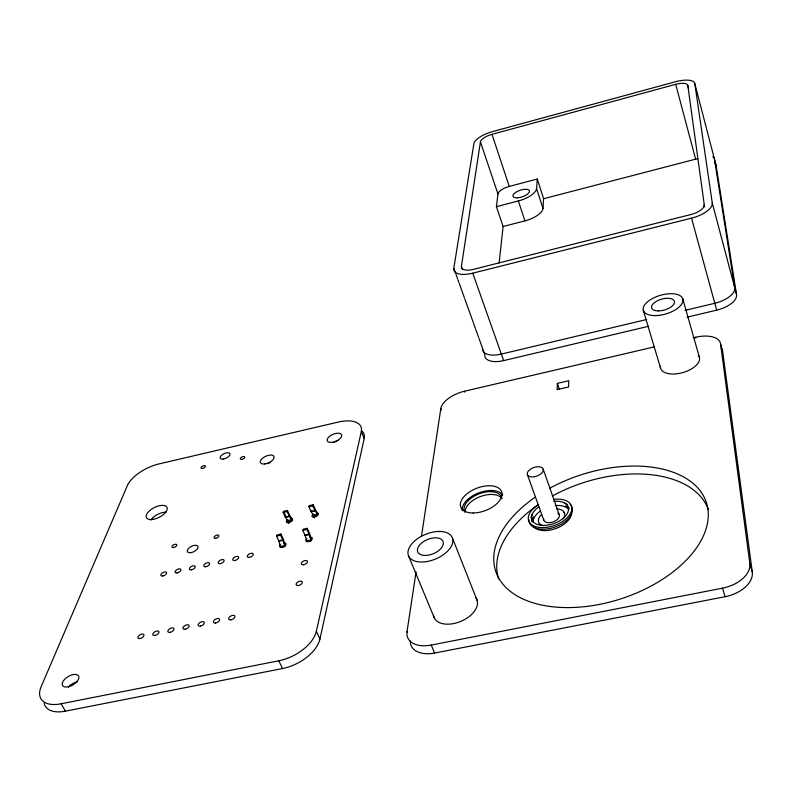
<?xml version="1.0" encoding="UTF-8"?>
<svg xmlns="http://www.w3.org/2000/svg" width="792" height="792" viewBox="0 0 792 792"><rect width="100%" height="100%" fill="white"/><g stroke="black" fill="none" stroke-linecap="round" stroke-linejoin="round"><path stroke-width="1.19" d="M557.38 383.377L557.142 389.624L568.597 386.981L568.765 380.744L557.38 383.377L559.469 389.575M503.108 226.502L524.928 220.879A18.147 7.366 -18.6 0 0 542.975 208.425L543.589 198.723L537.273 179.032L509.246 186.417A11.326 4.435 -18.8 0 0 497.95 194.01L496.416 206.672L503.108 226.502L499.108 262.964M542.975 208.425L536.58 188.555L537.273 179.032M407.464 632.462L407.038 631.471L416.087 571.814M421.493 536.105L440.817 408.662A23.186 11.484 -20.4 0 1 464.389 391.258L654.341 346.886M462.518 269.438L461.419 266.36L480.437 141.827A11.524 4.168 -19 0 1 492.01 134.333L675.695 84.338A12.029 4.336 -16.5 0 1 687.822 85.516L688.575 88.417M455.647 273.418L453.806 268.29L473.893 143.609A18.434 6.663 -19 0 1 492.377 131.65L675.388 81.764A19.246 6.94 -16.5 0 1 694.802 83.625L716.057 165.261L736.55 294.604A21.839 10.385 -15.1 0 1 716.681 310.157L687.02 317.176M44.114 703.227A34.393 17.929 -31.2 0 0 65.419 711.157L282.526 668.547A34.571 19.78 -27.1 0 0 319.938 639.025L364.201 438.58A28.74 14.068 -23.2 0 0 361.528 430.709M319.938 639.025L316.345 631.274L361.3 431.571A28.809 13.989 -23.1 0 0 338.352 422.057L158.964 463.924A28.393 12.999 -26.4 0 0 127.344 485.635L41.174 686.605A34.492 17.83 -31.1 0 0 61.142 703.781L65.419 711.157M306.94 529.482L307.237 528.333L303.128 529.224L302.841 530.373L304.96 535.075A1.841 0.604 78.4 0 1 305.128 535.531L306.811 540.827A1.832 0.604 78.4 0 0 307.177 541.639L311.276 540.758A1.841 0.604 78.4 0 1 310.91 539.936L309.227 534.64A1.841 0.604 78.3 0 0 309.058 534.184L306.94 529.482L302.841 530.373M313.652 515.82L317.661 514.939A1.792 0.574 78.1 0 0 317.305 514.137L315.186 510.87A1.802 0.574 78 0 1 314.998 510.513L312.939 505.86L313.216 504.761L309.197 505.652L308.91 506.751L310.979 511.394A1.792 0.584 78 0 0 311.167 511.751L313.295 515.018A1.792 0.584 78.1 0 1 313.652 515.82L314.305 517.899M280.635 535.204L280.952 534.056L276.883 534.937L276.566 536.085L278.725 540.758A1.832 0.634 78.5 0 1 278.893 541.213L280.586 546.48A1.832 0.634 78.5 0 0 280.962 547.292L285.021 546.411A1.832 0.624 78.5 0 1 284.655 545.609L282.962 540.332A1.832 0.634 78.4 0 0 282.793 539.877L280.635 535.204L276.566 536.085M288.001 521.453L291.971 520.582A1.792 0.604 78.2 0 0 291.614 519.78L289.436 516.533A1.792 0.604 78.1 0 1 289.248 516.176L287.149 511.563L287.456 510.464L283.467 511.345L283.16 512.444L285.259 517.057A1.792 0.604 78.1 0 0 285.457 517.414L287.635 520.651A1.792 0.604 78.2 0 1 288.001 521.453L288.654 523.512M496.416 206.672L518.354 200.95A18.265 7.207 -18.7 0 0 536.58 188.555M543.589 198.723L695.633 159.162A11.741 4.722 -15.9 0 1 697.702 158.707M453.806 268.29A21.473 9.108 -19.5 0 0 472.765 273.181L691.535 218.147A22.532 9.573 -15.9 0 0 712.255 202.891L694.802 83.625M646.609 319.513L501.346 354.083A20.879 9.841 -19.4 0 1 482.496 348.183M685.08 310.355L714.8 303.277A21.889 10.326 -15.2 0 0 734.738 287.743L714.463 159.133A18.78 7.554 -15.9 0 0 712.75 156.707M484.387 353.43L484.823 354.648A20.83 9.89 -19.3 0 0 503.653 360.617L648.628 326.274M693.218 337.808L695.515 337.263A24.344 12.177 -15.4 0 1 720.552 343.827L722.621 351.331L752.291 572.052A29.779 18.592 -14.3 0 1 725.086 596.703L434.61 653.053A28.284 17.177 -23.5 0 1 410.276 641.015M283.16 512.444L287.149 511.563M308.91 506.751L312.939 505.86M285.259 517.057L289.248 516.176M310.979 511.394L314.998 510.513M285.457 517.414L289.436 516.533M311.167 511.751L315.186 510.87M287.635 520.651L291.614 519.78M313.295 515.018L317.305 514.137M278.725 540.758L282.793 539.877M304.96 535.075L309.058 534.184M278.893 541.213L282.962 540.332M305.128 535.531L309.227 534.64M280.586 546.48L284.655 545.609M306.811 540.827L310.91 539.936M61.142 703.781L278.774 660.785A34.67 19.681 -27 0 0 316.345 631.274M407.038 631.471A28.373 17.097 -23.5 0 0 431.244 645.064L722.522 588.159A29.868 18.513 -14.4 0 0 749.846 563.528L720.552 343.827M278.774 660.785L282.526 668.547M280.952 534.056L283.1 538.728A1.832 0.634 78.4 0 1 283.279 539.184L284.962 544.451A1.832 0.624 78.5 0 0 285.338 545.262M283.467 511.345L285.565 515.958M287.456 510.464L289.545 515.077A1.792 0.604 78.1 0 0 289.743 515.434L291.911 518.671A1.792 0.604 78.2 0 1 292.268 519.473M307.237 528.333L309.345 533.036A1.841 0.604 78.3 0 1 309.523 533.491L311.197 538.788A1.832 0.594 78.4 0 0 311.563 539.599M313.216 504.761L315.275 509.404A1.792 0.574 78 0 0 315.463 509.761L317.572 513.028A1.792 0.574 78.1 0 1 317.929 513.84M431.244 645.064L434.61 653.053M408.721 556.311L434.363 617.998M361.3 431.571L364.201 438.58M452.47 538.114A23.701 13.325 -22.5 0 1 423.126 561.983A23.701 13.325 -22.5 0 1 415.612 540.134A23.701 13.325 -22.5 0 1 452.47 538.114L477.041 600.138M440.817 408.662L441.322 409.979M464.389 391.258L464.716 392.139M456.014 274.438L457.479 278.517M457.845 279.536L458.944 282.595M459.31 283.605L464.389 297.762M464.755 298.772L473.349 322.7M473.705 323.69L475.477 328.621M475.824 329.601L478.645 337.451M479.002 338.432L482.793 348.995M483.08 349.797L483.516 351.014M483.665 351.42L484.239 353.034M527.323 474.418L543.708 520.027M543.203 469.22A8.356 4.544 -19.3 0 1 532.372 476.942A8.356 4.544 -19.3 0 1 530.224 469.349A8.356 4.544 -19.3 0 1 543.203 469.22L559.34 514.948M472.765 273.181L503.653 360.617M480.437 141.827L497.95 194.01M492.01 134.333L509.246 186.417M518.354 200.95L524.928 220.879M643.302 310.315L660.607 368.24M722.522 588.159L725.086 596.703M749.846 563.528L752.291 572.052M695.515 337.263L695.772 338.194M682.763 298.782L699.336 357.152M691.535 218.147L716.681 310.157M675.695 84.338L695.633 159.162M687.822 85.516L704.563 206.93M712.255 202.891L736.55 294.604M533.135 522.393A19.176 10.949 -19.2 0 1 540.332 511.107M555.271 505.613A19.176 10.949 -19.2 0 1 568.824 509.652M553.766 501.356A19.206 10.92 -19.2 0 1 566.765 514.364A19.206 10.92 -19.2 0 1 538.421 524.769A19.206 10.92 -19.2 0 1 538.808 506.85M556.637 508.9A13.702 7.821 -19.2 0 1 563.152 518.78M542.926 525.641A13.702 7.821 -19.2 0 1 541.54 514.503M571.359 513.295A20.552 11.731 -19.2 0 1 554.816 528.898A20.552 11.731 -19.2 0 1 532.937 525.908M531.798 521.651A20.552 11.731 -19.2 0 1 533.432 516.859M565.755 505.91A20.552 11.731 -19.2 0 1 569.26 508.157M539.52 524.165A13.692 7.831 -19.2 0 1 539.144 523.492M563.736 512.335A13.692 7.831 -19.2 0 1 564.26 512.959M530.977 517.869A20.572 11.712 -19.2 0 1 532.462 514.196M564.825 503.237A20.572 11.712 -19.2 0 1 567.339 504.633M570.101 504.544A22.622 12.88 -19.2 0 1 555.271 526.987A22.622 12.88 -19.2 0 1 528.868 519.404M554.44 499.267A22.641 12.87 -19.2 0 1 569.448 515.067A22.641 12.87 -19.2 0 1 535.243 526.522A22.641 12.87 -19.2 0 1 538.659 504.553M557.766 513.097A8.217 4.693 -19.2 0 1 553.658 521.72A8.217 4.693 -19.2 0 1 543.668 518.711M721.255 348.183A24.285 12.246 -15.3 0 1 722.621 351.331M498.663 578.962A110.464 65.449 -17.9 0 1 537.877 504.95M552.272 496.049A110.464 65.449 -17.9 0 1 708.355 509.474M549.559 488.357A110.791 65.132 -18 0 1 708.236 512.82A110.791 65.132 -18 0 1 555.341 607.058A110.791 65.132 -18 0 1 535.115 497.257M465.092 511.879A19.84 10.979 -20.8 0 1 480.803 496.396A19.84 10.979 -20.8 0 1 501.999 498.683M462.3 510.721A21.79 12.009 -20.8 0 1 478.497 492.98A21.79 12.009 -20.8 0 1 502.692 495.099M464.874 512.117A19.859 10.949 -20.8 0 1 478.883 493.941A19.859 10.949 -20.8 0 1 501.791 497.831M475.695 597.683A23.146 13.87 -22.7 0 1 460.835 621.383A23.146 13.87 -22.7 0 1 433.541 615.275M698.297 355.301A20.146 10.187 -15.7 0 1 682.912 372.557A20.146 10.187 -15.7 0 1 660.459 366.112M333.917 442.282A7.762 3.802 -23.2 0 1 338.432 440.431M316.533 512.84A3.416 1.772 -24.4 0 1 317.77 515.245A3.416 1.772 -24.4 0 1 312.919 517.037A3.416 1.772 -24.4 0 1 313.286 514.038M290.882 518.483A3.406 1.752 -25 0 1 292 520.938A3.406 1.752 -25 0 1 287.11 522.641A3.406 1.752 -25 0 1 287.842 519.542M267.666 463.696A7.474 3.613 -24.5 0 1 270.567 462.449M310.028 537.273A3.495 1.841 -24.9 0 1 311.919 539.5A3.495 1.841 -24.9 0 1 306.979 541.639A3.495 1.841 -24.9 0 1 306.969 538.6M283.853 542.926A3.485 1.832 -25.4 0 1 285.734 545.054A3.485 1.832 -25.4 0 1 280.982 547.331A3.485 1.832 -25.4 0 1 280.457 544.559M150.737 520.047A11.474 5.485 -26.9 0 1 166.102 512.157M68.538 686.902A9.286 4.841 -31.2 0 1 77.19 681.892M313.84 514.453A1.792 0.574 78.1 0 1 313.929 514.711M311.444 510.652A1.792 0.584 78 0 1 311.315 510.424M714.344 162.815A18.741 7.603 -15.9 0 1 716.057 165.261M461.419 266.36A13.415 5.692 -19.5 0 0 473.289 269.389L691.109 214.474A14.078 5.98 -15.9 0 0 704.038 204.97M473.22 512.978A21.82 11.969 -20.8 0 0 501.841 492.466A21.82 11.969 -20.8 0 0 468.478 492.664A21.82 11.969 -20.8 0 0 473.22 512.978M425.977 555.43A13.672 7.682 -22.5 0 0 443.134 541.768A13.672 7.682 -22.5 0 0 421.997 542.698A13.672 7.682 -22.5 0 0 425.977 555.43M653.944 315.582A20.562 9.722 -16.2 0 0 682.971 299.772A20.562 9.722 -16.2 0 0 652.281 298.604A20.562 9.722 -16.2 0 0 653.944 315.582M658.37 310.91A11.86 5.603 -16.2 0 0 674.457 301.445A11.86 5.603 -16.2 0 0 656.241 301.415A11.86 5.603 -16.2 0 0 658.37 310.91M331.709 442.382A7.781 3.772 -23.1 0 0 341.659 434.966A7.781 3.772 -23.1 0 0 329.918 436.055A7.781 3.772 -23.1 0 0 331.709 442.382M264.775 463.963A7.494 3.594 -24.5 0 0 274.042 456.578A7.494 3.594 -24.5 0 0 262.687 458.093A7.494 3.594 -24.5 0 0 264.775 463.963M303.405 564.726A3.297 1.772 -25.3 0 0 307.415 561.3A3.297 1.772 -25.3 0 0 302.386 561.815A3.297 1.772 -25.3 0 0 303.405 564.726M298.228 585.526A3.356 1.832 -25.8 0 0 302.316 581.991A3.356 1.832 -25.8 0 0 297.198 582.496A3.356 1.832 -25.8 0 0 298.228 585.526M249.44 557.35A3.217 1.673 -26.2 0 0 253.202 553.935A3.217 1.673 -26.2 0 0 248.243 554.707A3.217 1.673 -26.2 0 0 249.44 557.35M234.818 560.498A3.217 1.663 -26.4 0 0 238.6 557.083A3.217 1.663 -26.4 0 0 233.67 557.845A3.217 1.663 -26.4 0 0 234.818 560.498M220.265 563.627A3.217 1.653 -26.7 0 0 224.067 560.211A3.217 1.653 -26.7 0 0 219.166 560.974A3.217 1.653 -26.7 0 0 220.265 563.627M230.878 619.839A3.416 1.851 -27.6 0 0 234.877 616.117A3.416 1.851 -27.6 0 0 229.68 616.849A3.416 1.851 -27.6 0 0 230.878 619.839M215.523 622.997A3.406 1.841 -27.9 0 0 219.542 619.275A3.406 1.841 -27.9 0 0 214.375 620.007A3.406 1.841 -27.9 0 0 215.523 622.997M200.445 626.106A3.406 1.822 -28.2 0 0 204.227 622.304A3.406 1.822 -28.2 0 0 198.98 623.304A3.406 1.822 -28.2 0 0 200.445 626.106M241.699 459.38A2.425 1.148 -24.8 0 0 244.738 457.004A2.425 1.148 -24.8 0 0 241.095 457.489A2.425 1.148 -24.8 0 0 241.699 459.38M223.265 459.073A5.376 2.505 -25.1 0 0 230.026 453.806A5.376 2.505 -25.1 0 0 221.998 454.885A5.376 2.505 -25.1 0 0 223.265 459.073M202.495 468.448A2.416 1.129 -25.5 0 0 205.385 466.023A2.416 1.129 -25.5 0 0 201.713 466.666A2.416 1.129 -25.5 0 0 202.495 468.448M215.691 538.273A2.614 1.317 -26.4 0 0 218.79 535.531A2.614 1.317 -26.4 0 0 214.8 536.174A2.614 1.317 -26.4 0 0 215.691 538.273M190.931 552.658A5.891 2.95 -26.9 0 0 197.96 546.47A5.891 2.95 -26.9 0 0 189.07 547.886A5.891 2.95 -26.9 0 0 190.931 552.658M173.606 547.5A2.614 1.287 -27.1 0 0 176.755 544.767A2.614 1.287 -27.1 0 0 172.834 545.391A2.614 1.287 -27.1 0 0 173.606 547.5M153.163 519.364A11.504 5.445 -26.8 0 0 167.072 507.533A11.504 5.445 -26.8 0 0 149.846 510.474A11.504 5.445 -26.8 0 0 153.163 519.364M205.781 566.735A3.217 1.643 -27 0 0 209.603 563.33A3.217 1.643 -27 0 0 204.732 564.082A3.217 1.643 -27 0 0 205.781 566.735M191.367 569.834A3.208 1.633 -27.3 0 0 195.208 566.428A3.208 1.633 -27.3 0 0 190.357 567.181A3.208 1.633 -27.3 0 0 191.367 569.834M177.022 572.923A3.208 1.624 -27.5 0 0 180.873 569.517A3.208 1.624 -27.5 0 0 176.062 570.26A3.208 1.624 -27.5 0 0 177.022 572.923M162.934 575.962A3.208 1.614 -27.8 0 0 166.567 572.487A3.208 1.614 -27.8 0 0 161.667 573.477A3.208 1.614 -27.8 0 0 162.934 575.962M185.239 629.234A3.406 1.812 -28.5 0 0 189.04 625.433A3.406 1.812 -28.5 0 0 183.823 626.432A3.406 1.812 -28.5 0 0 185.239 629.234M170.102 632.343A3.406 1.802 -28.8 0 0 173.923 628.551A3.406 1.802 -28.8 0 0 168.736 629.541A3.406 1.802 -28.8 0 0 170.102 632.343M155.044 635.441A3.406 1.792 -29 0 0 158.885 631.65A3.406 1.792 -29 0 0 153.727 632.63A3.406 1.792 -29 0 0 155.044 635.441M140.055 638.52A3.406 1.772 -29.3 0 0 143.926 634.729A3.406 1.772 -29.3 0 0 138.788 635.709A3.406 1.772 -29.3 0 0 140.055 638.52M68.478 686.753A9.316 4.811 -31 0 0 78.606 676.041A9.316 4.811 -31 0 0 64.588 679.368A9.316 4.811 -31 0 0 68.478 686.753M517.433 197.802A8.692 3.435 -18.6 0 0 529.492 191.04A8.692 3.435 -18.6 0 0 516.661 191.812A8.692 3.435 -18.6 0 0 517.433 197.802"/></g></svg>
